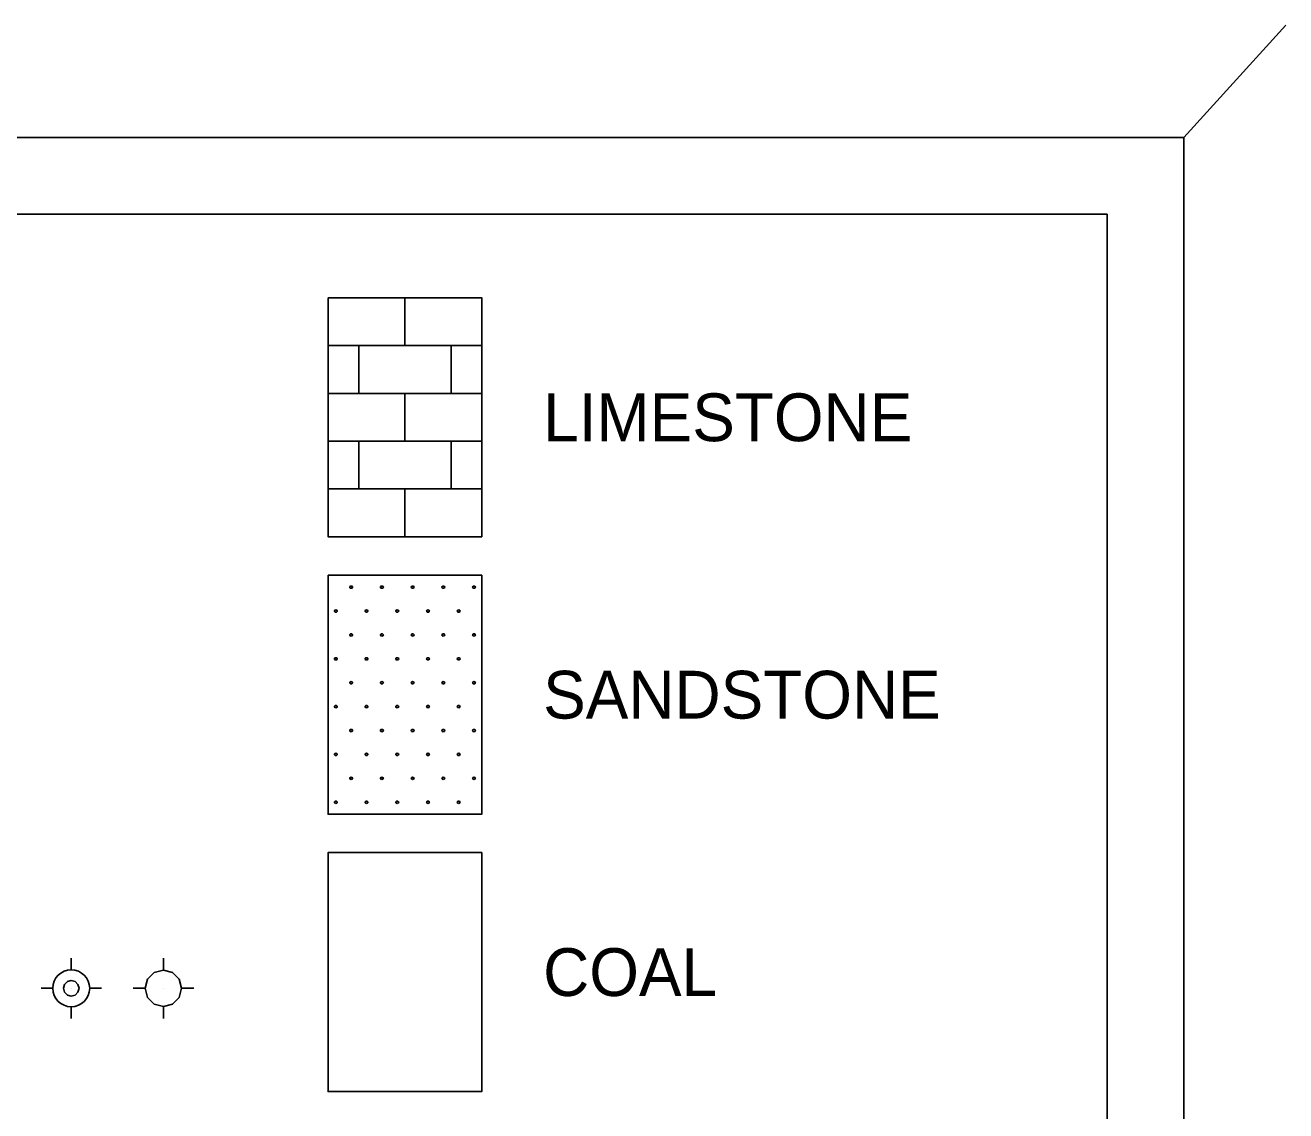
# Model space of a CAD drawing. Extents: x 999 to 1036.7, y 999 to 1022.7.
# Drawn here: x 1028.46 to 1036.66, y 1015.67 to 1022.73 of the extents above; entities that cross this region are included whole.
import ezdxf

# ---------------------------------------------------------------- set-up
doc = ezdxf.new("R2010")
doc.units = 0
for name, color, linetype in [('03-Dimensions', 7, 'Continuous'), ('10-Sheet Border', 7, 'Continuous'), ('40-Pattern Areas', 7, 'Continuous'), ('41-Bearing Pads', 7, 'Continuous'), ('42-Substructures', 7, 'Continuous'), ('Level 14', 7, 'Continuous')]:
    doc.layers.add(name, color=color, linetype=linetype)

msp = doc.modelspace()

# ---------------------------------------------------------------- linework, layer by layer
at = {"layer": '03-Dimensions'}
msp.add_lwpolyline([(1030.428, 1015.7905), (1030.428, 1017.3459), (1031.428, 1017.3459), (1031.428, 1015.7905)], close=True, dxfattribs=at)
at = {"layer": '10-Sheet Border'}
for p, q in [((1007, 1021.5), (1035.5, 1021.5)), ((1035.5, 1021.5), (1035.5, 1000.5))]:
    msp.add_line(p, q, dxfattribs=at)
at = {"layer": '40-Pattern Areas'}
for p, q in [((1030.928, 1020.9568), (1030.928, 1020.6457)), ((1030.428, 1020.6457), (1031.428, 1020.6457)), ((1030.628, 1020.6457), (1030.628, 1020.3346)), ((1031.228, 1020.6457), (1031.228, 1020.3346)), ((1030.428, 1020.3346), (1031.428, 1020.3346)), ((1030.928, 1020.3346), (1030.928, 1020.0235)), ((1030.428, 1020.0235), (1031.428, 1020.0235)), ((1030.628, 1020.0235), (1030.628, 1019.7124)), ((1031.228, 1020.0235), (1031.228, 1019.7124)), ((1030.428, 1019.7124), (1031.428, 1019.7124)), ((1030.928, 1019.7124), (1030.928, 1019.4013)), ((1030.578, 1019.0736), (1030.578, 1019.0736)), ((1030.778, 1019.0736), (1030.778, 1019.0736)), ((1030.978, 1019.0736), (1030.978, 1019.0736)), ((1031.178, 1019.0736), (1031.178, 1019.0736)), ((1031.378, 1019.0736), (1031.378, 1019.0736)), ((1030.478, 1018.918), (1030.478, 1018.918)), ((1030.678, 1018.918), (1030.678, 1018.918)), ((1030.878, 1018.918), (1030.878, 1018.918)), ((1031.078, 1018.918), (1031.078, 1018.918)), ((1031.278, 1018.918), (1031.278, 1018.918)), ((1030.578, 1018.7625), (1030.578, 1018.7625)), ((1030.778, 1018.7625), (1030.778, 1018.7625)), ((1030.978, 1018.7625), (1030.978, 1018.7625)), ((1031.178, 1018.7625), (1031.178, 1018.7625)), ((1031.378, 1018.7625), (1031.378, 1018.7625)), ((1030.478, 1018.6069), (1030.478, 1018.6069)), ((1030.678, 1018.6069), (1030.678, 1018.6069)), ((1030.878, 1018.6069), (1030.878, 1018.6069)), ((1031.078, 1018.6069), (1031.078, 1018.6069)), ((1031.278, 1018.6069), (1031.278, 1018.6069)), ((1030.578, 1018.4514), (1030.578, 1018.4514)), ((1030.778, 1018.4514), (1030.778, 1018.4514)), ((1030.978, 1018.4514), (1030.978, 1018.4514)), ((1031.178, 1018.4514), (1031.178, 1018.4514)), ((1031.378, 1018.4514), (1031.378, 1018.4514)), ((1030.478, 1018.2958), (1030.478, 1018.2958)), ((1030.678, 1018.2958), (1030.678, 1018.2958)), ((1030.878, 1018.2958), (1030.878, 1018.2958)), ((1031.078, 1018.2958), (1031.078, 1018.2958)), ((1031.278, 1018.2958), (1031.278, 1018.2958)), ((1030.578, 1018.1403), (1030.578, 1018.1403)), ((1030.778, 1018.1403), (1030.778, 1018.1403)), ((1030.978, 1018.1403), (1030.978, 1018.1403)), ((1031.178, 1018.1403), (1031.178, 1018.1403)), ((1031.378, 1018.1403), (1031.378, 1018.1403)), ((1030.478, 1017.9848), (1030.478, 1017.9848)), ((1030.678, 1017.9848), (1030.678, 1017.9848)), ((1030.878, 1017.9848), (1030.878, 1017.9848)), ((1031.078, 1017.9848), (1031.078, 1017.9848)), ((1031.278, 1017.9848), (1031.278, 1017.9848)), ((1030.578, 1017.8293), (1030.578, 1017.8293)), ((1030.778, 1017.8293), (1030.778, 1017.8293)), ((1030.978, 1017.8293), (1030.978, 1017.8293)), ((1031.178, 1017.8293), (1031.178, 1017.8293)), ((1031.378, 1017.8293), (1031.378, 1017.8293)), ((1030.478, 1017.6737), (1030.478, 1017.6737)), ((1030.678, 1017.6737), (1030.678, 1017.6737)), ((1030.878, 1017.6737), (1030.878, 1017.6737)), ((1031.078, 1017.6737), (1031.078, 1017.6737)), ((1031.278, 1017.6737), (1031.278, 1017.6737))]:
    msp.add_line(p, q, dxfattribs=at)
for points in [[(1030.578, 1019.0663), (1030.5733, 1019.0673), (1030.5698, 1019.0699), (1030.5686, 1019.0736), (1030.5698, 1019.0772), (1030.5733, 1019.0799), (1030.578, 1019.0809), (1030.5827, 1019.0799), (1030.5862, 1019.0772), (1030.5874, 1019.0736), (1030.5862, 1019.0699), (1030.5827, 1019.0673)], [(1030.778, 1019.0663), (1030.7733, 1019.0673), (1030.7698, 1019.0699), (1030.7686, 1019.0736), (1030.7698, 1019.0772), (1030.7733, 1019.0799), (1030.778, 1019.0809), (1030.7827, 1019.0799), (1030.7862, 1019.0772), (1030.7874, 1019.0736), (1030.7862, 1019.0699), (1030.7827, 1019.0673)], [(1030.978, 1019.0663), (1030.9733, 1019.0673), (1030.9698, 1019.0699), (1030.9686, 1019.0736), (1030.9698, 1019.0772), (1030.9733, 1019.0799), (1030.978, 1019.0809), (1030.9827, 1019.0799), (1030.9862, 1019.0772), (1030.9874, 1019.0736), (1030.9862, 1019.0699), (1030.9827, 1019.0673)], [(1031.178, 1019.0663), (1031.1733, 1019.0673), (1031.1698, 1019.0699), (1031.1686, 1019.0736), (1031.1698, 1019.0772), (1031.1733, 1019.0799), (1031.178, 1019.0809), (1031.1827, 1019.0799), (1031.1862, 1019.0772), (1031.1874, 1019.0736), (1031.1862, 1019.0699), (1031.1827, 1019.0673)], [(1031.378, 1019.0663), (1031.3733, 1019.0673), (1031.3698, 1019.0699), (1031.3686, 1019.0736), (1031.3698, 1019.0772), (1031.3733, 1019.0799), (1031.378, 1019.0809), (1031.3827, 1019.0799), (1031.3862, 1019.0772), (1031.3874, 1019.0736), (1031.3862, 1019.0699), (1031.3827, 1019.0673)], [(1030.478, 1018.9107), (1030.4733, 1018.9117), (1030.4698, 1018.9144), (1030.4686, 1018.918), (1030.4698, 1018.9217), (1030.4733, 1018.9243), (1030.478, 1018.9253), (1030.4827, 1018.9243), (1030.4862, 1018.9217), (1030.4874, 1018.918), (1030.4862, 1018.9144), (1030.4827, 1018.9117)], [(1030.678, 1018.9107), (1030.6733, 1018.9117), (1030.6698, 1018.9144), (1030.6686, 1018.918), (1030.6698, 1018.9217), (1030.6733, 1018.9243), (1030.678, 1018.9253), (1030.6827, 1018.9243), (1030.6862, 1018.9217), (1030.6874, 1018.918), (1030.6862, 1018.9144), (1030.6827, 1018.9117)], [(1030.878, 1018.9107), (1030.8733, 1018.9117), (1030.8698, 1018.9144), (1030.8686, 1018.918), (1030.8698, 1018.9217), (1030.8733, 1018.9243), (1030.878, 1018.9253), (1030.8827, 1018.9243), (1030.8862, 1018.9217), (1030.8874, 1018.918), (1030.8862, 1018.9144), (1030.8827, 1018.9117)], [(1031.078, 1018.9107), (1031.0733, 1018.9117), (1031.0698, 1018.9144), (1031.0686, 1018.918), (1031.0698, 1018.9217), (1031.0733, 1018.9243), (1031.078, 1018.9253), (1031.0827, 1018.9243), (1031.0862, 1018.9217), (1031.0874, 1018.918), (1031.0862, 1018.9144), (1031.0827, 1018.9117)], [(1031.278, 1018.9107), (1031.2733, 1018.9117), (1031.2698, 1018.9144), (1031.2686, 1018.918), (1031.2698, 1018.9217), (1031.2733, 1018.9243), (1031.278, 1018.9253), (1031.2827, 1018.9243), (1031.2862, 1018.9217), (1031.2874, 1018.918), (1031.2862, 1018.9144), (1031.2827, 1018.9117)], [(1030.578, 1018.7552), (1030.5733, 1018.7562), (1030.5698, 1018.7588), (1030.5686, 1018.7625), (1030.5698, 1018.7661), (1030.5733, 1018.7688), (1030.578, 1018.7698), (1030.5827, 1018.7688), (1030.5862, 1018.7661), (1030.5874, 1018.7625), (1030.5862, 1018.7588), (1030.5827, 1018.7562)], [(1030.778, 1018.7552), (1030.7733, 1018.7562), (1030.7698, 1018.7588), (1030.7686, 1018.7625), (1030.7698, 1018.7661), (1030.7733, 1018.7688), (1030.778, 1018.7698), (1030.7827, 1018.7688), (1030.7862, 1018.7661), (1030.7874, 1018.7625), (1030.7862, 1018.7588), (1030.7827, 1018.7562)], [(1030.978, 1018.7552), (1030.9733, 1018.7562), (1030.9698, 1018.7588), (1030.9686, 1018.7625), (1030.9698, 1018.7661), (1030.9733, 1018.7688), (1030.978, 1018.7698), (1030.9827, 1018.7688), (1030.9862, 1018.7661), (1030.9874, 1018.7625), (1030.9862, 1018.7588), (1030.9827, 1018.7562)], [(1031.178, 1018.7552), (1031.1733, 1018.7562), (1031.1698, 1018.7588), (1031.1686, 1018.7625), (1031.1698, 1018.7661), (1031.1733, 1018.7688), (1031.178, 1018.7698), (1031.1827, 1018.7688), (1031.1862, 1018.7661), (1031.1874, 1018.7625), (1031.1862, 1018.7588), (1031.1827, 1018.7562)], [(1031.378, 1018.7552), (1031.3733, 1018.7562), (1031.3698, 1018.7588), (1031.3686, 1018.7625), (1031.3698, 1018.7661), (1031.3733, 1018.7688), (1031.378, 1018.7698), (1031.3827, 1018.7688), (1031.3862, 1018.7661), (1031.3874, 1018.7625), (1031.3862, 1018.7588), (1031.3827, 1018.7562)], [(1030.478, 1018.5996), (1030.4733, 1018.6006), (1030.4698, 1018.6033), (1030.4686, 1018.6069), (1030.4698, 1018.6106), (1030.4733, 1018.6133), (1030.478, 1018.6143), (1030.4827, 1018.6133), (1030.4862, 1018.6106), (1030.4874, 1018.6069), (1030.4862, 1018.6033), (1030.4827, 1018.6006)], [(1030.678, 1018.5996), (1030.6733, 1018.6006), (1030.6698, 1018.6033), (1030.6686, 1018.6069), (1030.6698, 1018.6106), (1030.6733, 1018.6133), (1030.678, 1018.6143), (1030.6827, 1018.6133), (1030.6862, 1018.6106), (1030.6874, 1018.6069), (1030.6862, 1018.6033), (1030.6827, 1018.6006)], [(1030.878, 1018.5996), (1030.8733, 1018.6006), (1030.8698, 1018.6033), (1030.8686, 1018.6069), (1030.8698, 1018.6106), (1030.8733, 1018.6133), (1030.878, 1018.6143), (1030.8827, 1018.6133), (1030.8862, 1018.6106), (1030.8874, 1018.6069), (1030.8862, 1018.6033), (1030.8827, 1018.6006)], [(1031.078, 1018.5996), (1031.0733, 1018.6006), (1031.0698, 1018.6033), (1031.0686, 1018.6069), (1031.0698, 1018.6106), (1031.0733, 1018.6133), (1031.078, 1018.6143), (1031.0827, 1018.6133), (1031.0862, 1018.6106), (1031.0874, 1018.6069), (1031.0862, 1018.6033), (1031.0827, 1018.6006)], [(1031.278, 1018.5996), (1031.2733, 1018.6006), (1031.2698, 1018.6033), (1031.2686, 1018.6069), (1031.2698, 1018.6106), (1031.2733, 1018.6133), (1031.278, 1018.6143), (1031.2827, 1018.6133), (1031.2862, 1018.6106), (1031.2874, 1018.6069), (1031.2862, 1018.6033), (1031.2827, 1018.6006)], [(1030.578, 1018.4441), (1030.5733, 1018.4451), (1030.5698, 1018.4478), (1030.5686, 1018.4514), (1030.5698, 1018.455), (1030.5733, 1018.4578), (1030.578, 1018.4588), (1030.5827, 1018.4578), (1030.5862, 1018.455), (1030.5874, 1018.4514), (1030.5862, 1018.4478), (1030.5827, 1018.4451)], [(1030.778, 1018.4441), (1030.7733, 1018.4451), (1030.7698, 1018.4478), (1030.7686, 1018.4514), (1030.7698, 1018.455), (1030.7733, 1018.4578), (1030.778, 1018.4588), (1030.7827, 1018.4578), (1030.7862, 1018.455), (1030.7874, 1018.4514), (1030.7862, 1018.4478), (1030.7827, 1018.4451)], [(1030.978, 1018.4441), (1030.9733, 1018.4451), (1030.9698, 1018.4478), (1030.9686, 1018.4514), (1030.9698, 1018.455), (1030.9733, 1018.4578), (1030.978, 1018.4588), (1030.9827, 1018.4578), (1030.9862, 1018.455), (1030.9874, 1018.4514), (1030.9862, 1018.4478), (1030.9827, 1018.4451)], [(1031.178, 1018.4441), (1031.1733, 1018.4451), (1031.1698, 1018.4478), (1031.1686, 1018.4514), (1031.1698, 1018.455), (1031.1733, 1018.4578), (1031.178, 1018.4588), (1031.1827, 1018.4578), (1031.1862, 1018.455), (1031.1874, 1018.4514), (1031.1862, 1018.4478), (1031.1827, 1018.4451)], [(1031.378, 1018.4441), (1031.3733, 1018.4451), (1031.3698, 1018.4478), (1031.3686, 1018.4514), (1031.3698, 1018.455), (1031.3733, 1018.4578), (1031.378, 1018.4588), (1031.3827, 1018.4578), (1031.3862, 1018.455), (1031.3874, 1018.4514), (1031.3862, 1018.4478), (1031.3827, 1018.4451)], [(1030.478, 1018.2885), (1030.4733, 1018.2895), (1030.4698, 1018.2923), (1030.4686, 1018.2958), (1030.4698, 1018.2995), (1030.4733, 1018.3023), (1030.478, 1018.3032), (1030.4827, 1018.3023), (1030.4862, 1018.2995), (1030.4874, 1018.2958), (1030.4862, 1018.2923), (1030.4827, 1018.2895)], [(1030.678, 1018.2885), (1030.6733, 1018.2895), (1030.6698, 1018.2923), (1030.6686, 1018.2958), (1030.6698, 1018.2995), (1030.6733, 1018.3023), (1030.678, 1018.3032), (1030.6827, 1018.3023), (1030.6862, 1018.2995), (1030.6874, 1018.2958), (1030.6862, 1018.2923), (1030.6827, 1018.2895)], [(1030.878, 1018.2885), (1030.8733, 1018.2895), (1030.8698, 1018.2923), (1030.8686, 1018.2958), (1030.8698, 1018.2995), (1030.8733, 1018.3023), (1030.878, 1018.3032), (1030.8827, 1018.3023), (1030.8862, 1018.2995), (1030.8874, 1018.2958), (1030.8862, 1018.2923), (1030.8827, 1018.2895)], [(1031.078, 1018.2885), (1031.0733, 1018.2895), (1031.0698, 1018.2923), (1031.0686, 1018.2958), (1031.0698, 1018.2995), (1031.0733, 1018.3023), (1031.078, 1018.3032), (1031.0827, 1018.3023), (1031.0862, 1018.2995), (1031.0874, 1018.2958), (1031.0862, 1018.2923), (1031.0827, 1018.2895)], [(1031.278, 1018.2885), (1031.2733, 1018.2895), (1031.2698, 1018.2923), (1031.2686, 1018.2958), (1031.2698, 1018.2995), (1031.2733, 1018.3023), (1031.278, 1018.3032), (1031.2827, 1018.3023), (1031.2862, 1018.2995), (1031.2874, 1018.2958), (1031.2862, 1018.2923), (1031.2827, 1018.2895)], [(1030.578, 1018.133), (1030.5733, 1018.134), (1030.5698, 1018.1367), (1030.5686, 1018.1403), (1030.5698, 1018.1439), (1030.5733, 1018.1467), (1030.578, 1018.1477), (1030.5827, 1018.1467), (1030.5862, 1018.1439), (1030.5874, 1018.1403), (1030.5862, 1018.1367), (1030.5827, 1018.134)], [(1030.778, 1018.133), (1030.7733, 1018.134), (1030.7698, 1018.1367), (1030.7686, 1018.1403), (1030.7698, 1018.1439), (1030.7733, 1018.1467), (1030.778, 1018.1477), (1030.7827, 1018.1467), (1030.7862, 1018.1439), (1030.7874, 1018.1403), (1030.7862, 1018.1367), (1030.7827, 1018.134)], [(1030.978, 1018.133), (1030.9733, 1018.134), (1030.9698, 1018.1367), (1030.9686, 1018.1403), (1030.9698, 1018.1439), (1030.9733, 1018.1467), (1030.978, 1018.1477), (1030.9827, 1018.1467), (1030.9862, 1018.1439), (1030.9874, 1018.1403), (1030.9862, 1018.1367), (1030.9827, 1018.134)], [(1031.178, 1018.133), (1031.1733, 1018.134), (1031.1698, 1018.1367), (1031.1686, 1018.1403), (1031.1698, 1018.1439), (1031.1733, 1018.1467), (1031.178, 1018.1477), (1031.1827, 1018.1467), (1031.1862, 1018.1439), (1031.1874, 1018.1403), (1031.1862, 1018.1367), (1031.1827, 1018.134)], [(1031.378, 1018.133), (1031.3733, 1018.134), (1031.3698, 1018.1367), (1031.3686, 1018.1403), (1031.3698, 1018.1439), (1031.3733, 1018.1467), (1031.378, 1018.1477), (1031.3827, 1018.1467), (1031.3862, 1018.1439), (1031.3874, 1018.1403), (1031.3862, 1018.1367), (1031.3827, 1018.134)], [(1030.478, 1017.9775), (1030.4733, 1017.9784), (1030.4698, 1017.9812), (1030.4686, 1017.9848), (1030.4698, 1017.9884), (1030.4733, 1017.9912), (1030.478, 1017.9921), (1030.4827, 1017.9912), (1030.4862, 1017.9884), (1030.4874, 1017.9848), (1030.4862, 1017.9812), (1030.4827, 1017.9784)], [(1030.678, 1017.9775), (1030.6733, 1017.9784), (1030.6698, 1017.9812), (1030.6686, 1017.9848), (1030.6698, 1017.9884), (1030.6733, 1017.9912), (1030.678, 1017.9921), (1030.6827, 1017.9912), (1030.6862, 1017.9884), (1030.6874, 1017.9848), (1030.6862, 1017.9812), (1030.6827, 1017.9784)], [(1030.878, 1017.9775), (1030.8733, 1017.9784), (1030.8698, 1017.9812), (1030.8686, 1017.9848), (1030.8698, 1017.9884), (1030.8733, 1017.9912), (1030.878, 1017.9921), (1030.8827, 1017.9912), (1030.8862, 1017.9884), (1030.8874, 1017.9848), (1030.8862, 1017.9812), (1030.8827, 1017.9784)], [(1031.078, 1017.9775), (1031.0733, 1017.9784), (1031.0698, 1017.9812), (1031.0686, 1017.9848), (1031.0698, 1017.9884), (1031.0733, 1017.9912), (1031.078, 1017.9921), (1031.0827, 1017.9912), (1031.0862, 1017.9884), (1031.0874, 1017.9848), (1031.0862, 1017.9812), (1031.0827, 1017.9784)], [(1031.278, 1017.9775), (1031.2733, 1017.9784), (1031.2698, 1017.9812), (1031.2686, 1017.9848), (1031.2698, 1017.9884), (1031.2733, 1017.9912), (1031.278, 1017.9921), (1031.2827, 1017.9912), (1031.2862, 1017.9884), (1031.2874, 1017.9848), (1031.2862, 1017.9812), (1031.2827, 1017.9784)], [(1030.578, 1017.8219), (1030.5733, 1017.8229), (1030.5698, 1017.8256), (1030.5686, 1017.8293), (1030.5698, 1017.8328), (1030.5733, 1017.8356), (1030.578, 1017.8366), (1030.5827, 1017.8356), (1030.5862, 1017.8328), (1030.5874, 1017.8293), (1030.5862, 1017.8256), (1030.5827, 1017.8229)], [(1030.778, 1017.8219), (1030.7733, 1017.8229), (1030.7698, 1017.8256), (1030.7686, 1017.8293), (1030.7698, 1017.8328), (1030.7733, 1017.8356), (1030.778, 1017.8366), (1030.7827, 1017.8356), (1030.7862, 1017.8328), (1030.7874, 1017.8293), (1030.7862, 1017.8256), (1030.7827, 1017.8229)], [(1030.978, 1017.8219), (1030.9733, 1017.8229), (1030.9698, 1017.8256), (1030.9686, 1017.8293), (1030.9698, 1017.8328), (1030.9733, 1017.8356), (1030.978, 1017.8366), (1030.9827, 1017.8356), (1030.9862, 1017.8328), (1030.9874, 1017.8293), (1030.9862, 1017.8256), (1030.9827, 1017.8229)], [(1031.178, 1017.8219), (1031.1733, 1017.8229), (1031.1698, 1017.8256), (1031.1686, 1017.8293), (1031.1698, 1017.8328), (1031.1733, 1017.8356), (1031.178, 1017.8366), (1031.1827, 1017.8356), (1031.1862, 1017.8328), (1031.1874, 1017.8293), (1031.1862, 1017.8256), (1031.1827, 1017.8229)], [(1031.378, 1017.8219), (1031.3733, 1017.8229), (1031.3698, 1017.8256), (1031.3686, 1017.8293), (1031.3698, 1017.8328), (1031.3733, 1017.8356), (1031.378, 1017.8366), (1031.3827, 1017.8356), (1031.3862, 1017.8328), (1031.3874, 1017.8293), (1031.3862, 1017.8256), (1031.3827, 1017.8229)], [(1030.478, 1017.6664), (1030.4733, 1017.6673), (1030.4698, 1017.6701), (1030.4686, 1017.6737), (1030.4698, 1017.6773), (1030.4733, 1017.6801), (1030.478, 1017.681), (1030.4827, 1017.6801), (1030.4862, 1017.6773), (1030.4874, 1017.6737), (1030.4862, 1017.6701), (1030.4827, 1017.6673)], [(1030.678, 1017.6664), (1030.6733, 1017.6673), (1030.6698, 1017.6701), (1030.6686, 1017.6737), (1030.6698, 1017.6773), (1030.6733, 1017.6801), (1030.678, 1017.681), (1030.6827, 1017.6801), (1030.6862, 1017.6773), (1030.6874, 1017.6737), (1030.6862, 1017.6701), (1030.6827, 1017.6673)], [(1030.878, 1017.6664), (1030.8733, 1017.6673), (1030.8698, 1017.6701), (1030.8686, 1017.6737), (1030.8698, 1017.6773), (1030.8733, 1017.6801), (1030.878, 1017.681), (1030.8827, 1017.6801), (1030.8862, 1017.6773), (1030.8874, 1017.6737), (1030.8862, 1017.6701), (1030.8827, 1017.6673)], [(1031.078, 1017.6664), (1031.0733, 1017.6673), (1031.0698, 1017.6701), (1031.0686, 1017.6737), (1031.0698, 1017.6773), (1031.0733, 1017.6801), (1031.078, 1017.681), (1031.0827, 1017.6801), (1031.0862, 1017.6773), (1031.0874, 1017.6737), (1031.0862, 1017.6701), (1031.0827, 1017.6673)], [(1031.278, 1017.6664), (1031.2733, 1017.6673), (1031.2698, 1017.6701), (1031.2686, 1017.6737), (1031.2698, 1017.6773), (1031.2733, 1017.6801), (1031.278, 1017.681), (1031.2827, 1017.6801), (1031.2862, 1017.6773), (1031.2874, 1017.6737), (1031.2862, 1017.6701), (1031.2827, 1017.6673)]]:
    msp.add_lwpolyline(points, close=True, dxfattribs=at)
at = {"layer": '41-Bearing Pads'}
for p, q in [((1028.7553, 1016.5828), (1028.7553, 1016.6598)), ((1029.3553, 1016.5828), (1029.3553, 1016.6598)), ((1028.6353, 1016.4628), (1028.5583, 1016.4628)), ((1028.7553, 1016.4628), (1028.7553, 1016.4628)), ((1028.8753, 1016.4628), (1028.9524, 1016.4628)), ((1029.2353, 1016.4628), (1029.1583, 1016.4628)), ((1029.3553, 1016.4628), (1029.3553, 1016.4628)), ((1029.4753, 1016.4628), (1029.5524, 1016.4628)), ((1028.7553, 1016.3428), (1028.7553, 1016.2657)), ((1029.3553, 1016.3428), (1029.3553, 1016.2657))]:
    msp.add_line(p, q, dxfattribs=at)
for points in [[(1029.3553, 1016.5813), (1029.4149, 1016.5657), (1029.4583, 1016.5223), (1029.4738, 1016.4628), (1029.4583, 1016.4032), (1029.4149, 1016.3598), (1029.3553, 1016.3443), (1029.2958, 1016.3598), (1029.2524, 1016.4032), (1029.2368, 1016.4628), (1029.2524, 1016.5223), (1029.2958, 1016.5657)], [(1028.7553, 1016.5131), (1028.7807, 1016.5064), (1028.799, 1016.4881), (1028.8057, 1016.4628), (1028.799, 1016.4374), (1028.7807, 1016.4191), (1028.7553, 1016.4124), (1028.73, 1016.4191), (1028.7117, 1016.4374), (1028.705, 1016.4628), (1028.7117, 1016.4881), (1028.73, 1016.5064)]]:
    msp.add_lwpolyline(points, close=True, dxfattribs=at)
msp.add_circle((1028.7553, 1016.4628), 0.12, dxfattribs=at)
at = {"layer": '42-Substructures'}
for points in [[(1030.428, 1020.9568), (1030.428, 1019.4013), (1031.428, 1019.4013), (1031.428, 1020.9568)], [(1030.428, 1019.1513), (1030.428, 1017.5959), (1031.428, 1017.5959), (1031.428, 1019.1513)], [(1030.428, 1017.3459), (1030.428, 1015.7905), (1031.428, 1015.7905), (1031.428, 1017.3459)]]:
    msp.add_lwpolyline(points, close=True, dxfattribs=at)
at = {"layer": 'Level 14'}
for p, q in [((1036, 1022), (1036.664, 1022.7308)), ((1036, 1022), (1000, 1022)), ((1036, 1000), (1036, 1022))]:
    msp.add_line(p, q, dxfattribs=at)

# ---------------------------------------------------------------- texts
at = {"layer": '42-Substructures'}
for s, p in [('LIMESTONE', (1031.828, 1020.0235)), ('SANDSTONE', (1031.828, 1018.2181)), ('COAL', (1031.828, 1016.4127))]:
    msp.add_text(s, height=0.31108, dxfattribs=at).set_placement(p)

doc.saveas('drawing.dxf')
